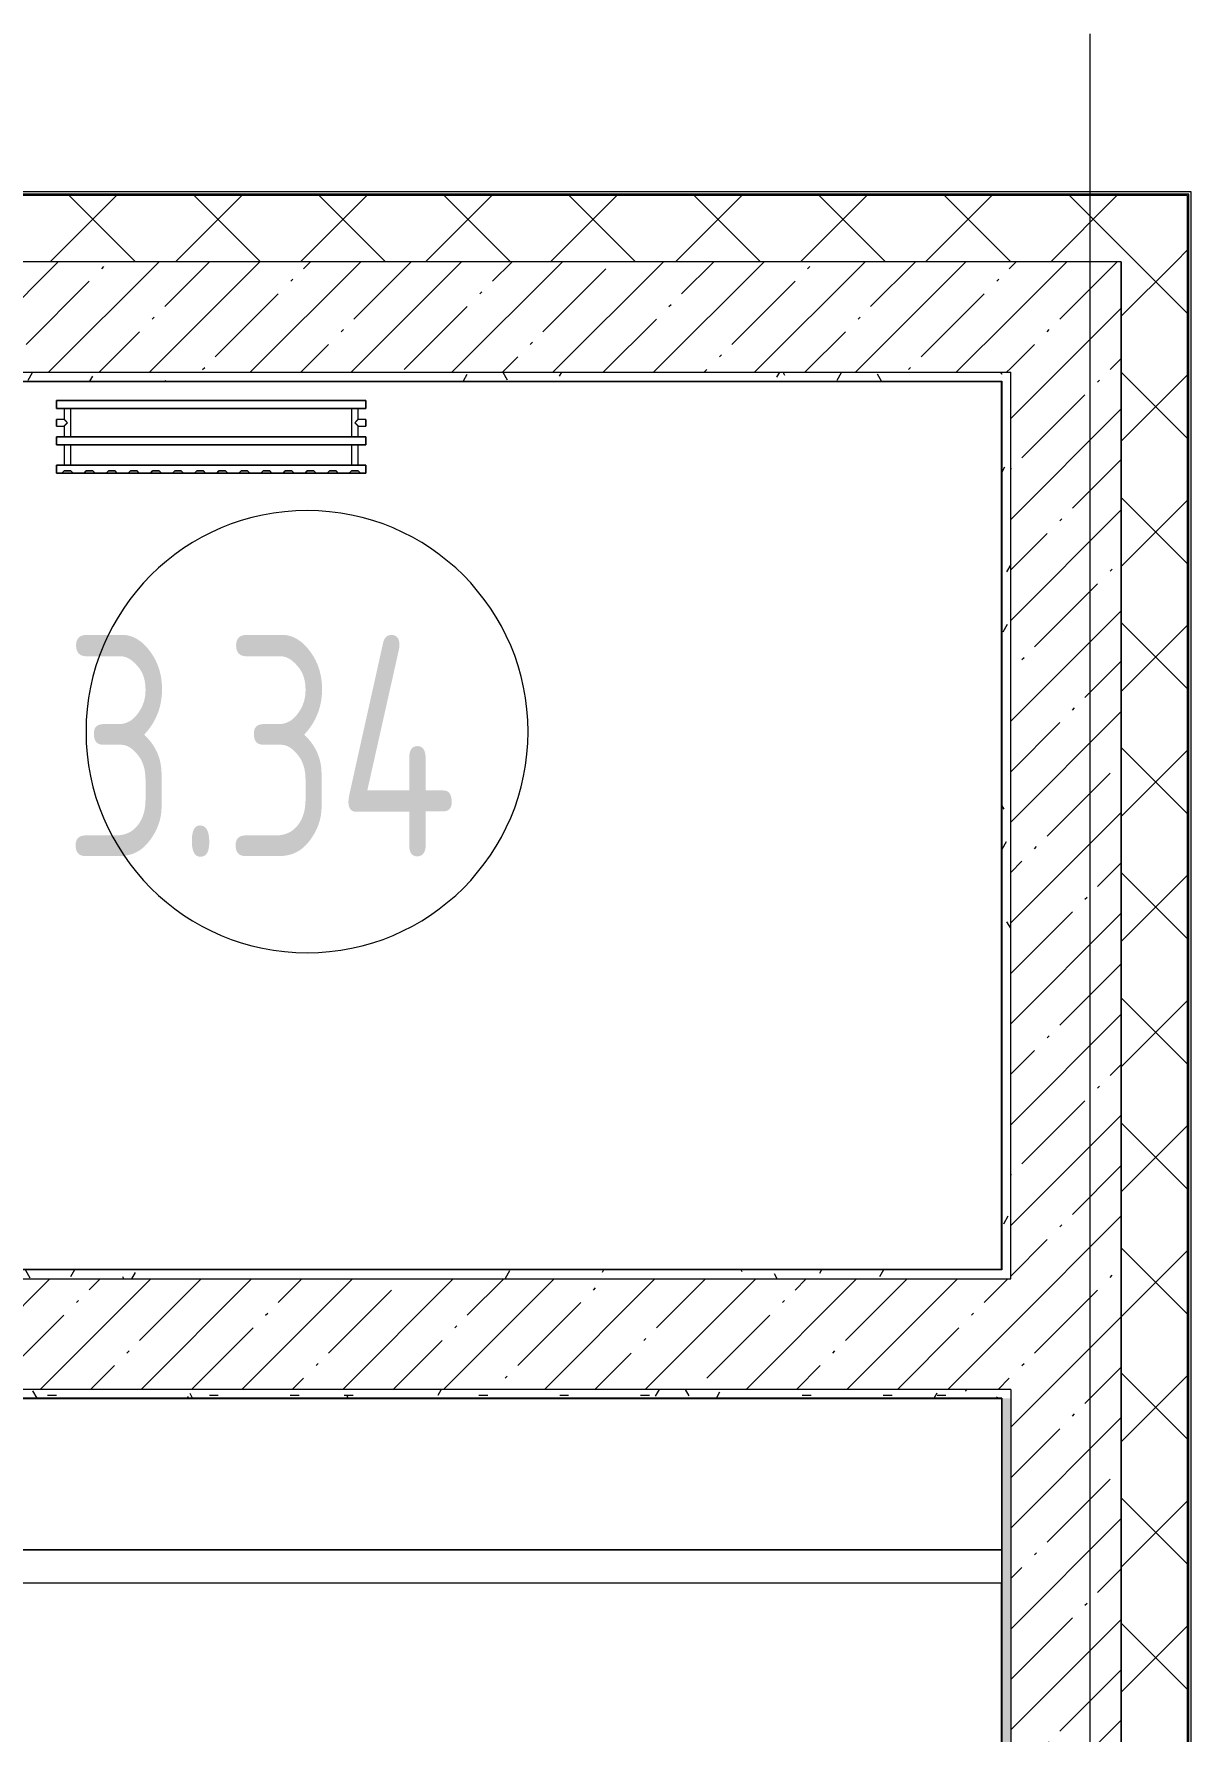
# Model space of a CAD drawing. Header units: millimetres. Extents: x -1113 to 415037, y -3642 to 354837.
# Drawn here: x 411848 to 414465, y 18077 to 21915 of the extents above; entities that cross this region are included whole.
import ezdxf

# ---------------------------------------------------------------- set-up
doc = ezdxf.new("R2010")
doc.units = ezdxf.units.MM
for name, color, linetype, lineweight in [('A-AREA-BNDY', 7, 'Continuous', 5), ('A-AREA-IDEN', 7, 'Continuous', 9), ('A-FLOR', 7, 'Continuous', 9), ('A-WALL', 7, 'Continuous', 5), ('I-WALL', 7, 'Continuous', 5), ('Оси', 7, 'Continuous', 9)]:
    doc.layers.add(name, color=color, linetype=linetype, lineweight=lineweight)
for name, color, linetype, lineweight, true_color in [('A-WALL-1', 9, 'Continuous', 5, 0x808080), ('A-WALL-FNSH-1', 9, 'Continuous', 5, 0x808080), ('M-EQPM-1', 7, 'Continuous', 9, 0xb2b2b2)]:
    doc.layers.add(name, color=color, linetype=linetype, lineweight=lineweight, true_color=true_color)
doc.styles.add('СПДС', font='ГОСТ тип А.ttf', dxfattribs={"width": 0.9})
pattern_1 = [(45, (289227.4, 1e-08), (-141.42136, 141.42136), []), (135, (289227.4, 1e-08), (-141.42136, -141.42136), [])]
pattern_2 = [(45, (289227.4, 1e-08), (-114.04925, 114.04925), []), (45, (289341.45, 1e-08), (-114.04925, 114.04925), [201.612, -40.322, 6.706, -33.617])]
pattern_3 = [(0, (289227.4, 1e-08), (243.84, 60.96), [20.117, -162.763, 20.117, -162.763, -975.36]), (0, (289227.4, 1e-08), (243.84, 60.96), [-365.76, 20.117, -345.643, 20.117, -162.763, -426.72]), (0, (289227.4, 1e-08), (243.84, 60.96), [-914.4, 20.117, -101.803, 20.117, -284.683]), (120, (289318.84, 30.48), (-174.71291, 180.691634), [20.117, -162.763, 20.117, -162.763, -975.36]), (120, (289318.84, 30.48), (-174.71291, 180.691634), [-365.76, 20.117, -345.643, 20.117, -162.763, -426.72]), (120, (289318.84, 30.48), (-174.71291, 180.691634), [-914.4, 20.117, -101.803, 20.117, -284.683]), (240, (289349.32, 152.4), (-69.12709, -241.651634), [20.117, -162.763, 20.117, -162.763, -975.36]), (240, (289349.32, 152.4), (-69.12709, -241.651634), [-365.76, 20.117, -345.643, 20.117, -162.763, -426.72]), (240, (289349.32, 152.4), (-69.12709, -241.651634), [-914.4, 20.117, -101.803, 20.117, -284.683])]

# ---------------------------------------------------------------- blocks, each defined once
blk = doc.blocks.new('radiator_prado_classic_z_tip_30_po exemplyaru - Classic Z Тип 30-300-V683-Объем проектирования 3 этажа')
at = {"layer": 'M-EQPM-1'}
for p, q in [((0, 228), (0, 210)), ((700, 228), (0, 228)), ((0, 210), (0, 228)), ((0, 228), (12.5, 228)), ((0, 210), (700, 210)), ((17.8, 210), (0, 210)), ((12.5, 228), (37.5, 228)), ((37.5, 228), (12.5, 228)), ((12.5, 228), (37.5, 228)), ((12.5, 228), (17.5, 223)), ((12.5, 228), (17.5, 223)), ((32.5, 223), (17.5, 223)), ((17.5, 223), (32.5, 223)), ((17.5, 210), (17.5, 164)), ((17.5, 210), (17.5, 164)), ((17.8, 210), (17.5, 210)), ((17.5, 210), (17.8, 210)), ((17.8, 210), (17.5, 210)), ((17.5, 210), (32.5, 210)), ((32.2, 210), (17.8, 210)), ((17.8, 210), (32.2, 210)), ((25, 210), (17.8, 210)), ((28.7, 210), (25, 210)), ((31.5, 210), (28.7, 210)), ((32.2, 210), (31.5, 210)), ((32.5, 210), (32.2, 210)), ((32.2, 210), (32.5, 210)), ((32.5, 210), (32.2, 210)), ((667.8, 210), (32.2, 210)), ((32.5, 223), (37.5, 228)), ((37.5, 228), (32.5, 223)), ((32.5, 164), (32.5, 210)), ((32.5, 164), (32.5, 210)), ((37.5, 228), (62.5, 228)), ((62.5, 228), (87.5, 228)), ((87.5, 228), (62.5, 228)), ((62.5, 228), (87.5, 228)), ((62.5, 228), (67.5, 223)), ((62.5, 228), (67.5, 223)), ((82.5, 223), (67.5, 223)), ((67.5, 223), (82.5, 223)), ((82.5, 223), (87.5, 228)), ((87.5, 228), (82.5, 223)), ((87.5, 228), (112.5, 228)), ((112.5, 228), (137.5, 228)), ((137.5, 228), (112.5, 228)), ((112.5, 228), (137.5, 228)), ((112.5, 228), (117.5, 223)), ((112.5, 228), (117.5, 223)), ((132.5, 223), (117.5, 223)), ((117.5, 223), (132.5, 223)), ((132.5, 223), (137.5, 228)), ((137.5, 228), (132.5, 223)), ((137.5, 228), (162.5, 228)), ((162.5, 228), (187.5, 228)), ((187.5, 228), (162.5, 228)), ((162.5, 228), (187.5, 228)), ((162.5, 228), (167.5, 223)), ((162.5, 228), (167.5, 223)), ((182.5, 223), (167.5, 223)), ((167.5, 223), (182.5, 223)), ((182.5, 223), (187.5, 228)), ((187.5, 228), (182.5, 223)), ((187.5, 228), (212.5, 228)), ((212.5, 228), (237.5, 228)), ((237.5, 228), (212.5, 228)), ((212.5, 228), (237.5, 228)), ((212.5, 228), (217.5, 223)), ((212.5, 228), (217.5, 223)), ((232.5, 223), (217.5, 223)), ((217.5, 223), (232.5, 223)), ((232.5, 223), (237.5, 228)), ((237.5, 228), (232.5, 223)), ((237.5, 228), (262.5, 228)), ((262.5, 228), (287.5, 228)), ((287.5, 228), (262.5, 228)), ((262.5, 228), (287.5, 228)), ((262.5, 228), (267.5, 223)), ((262.5, 228), (267.5, 223)), ((282.5, 223), (267.5, 223)), ((267.5, 223), (282.5, 223)), ((282.5, 223), (287.5, 228)), ((287.5, 228), (282.5, 223)), ((287.5, 228), (312.5, 228)), ((312.5, 228), (337.5, 228)), ((337.5, 228), (312.5, 228)), ((312.5, 228), (337.5, 228)), ((312.5, 228), (317.5, 223)), ((312.5, 228), (317.5, 223)), ((332.5, 223), (317.5, 223)), ((317.5, 223), (332.5, 223)), ((332.5, 223), (337.5, 228)), ((337.5, 228), (332.5, 223)), ((337.5, 228), (362.5, 228)), ((362.5, 228), (387.5, 228)), ((387.5, 228), (362.5, 228)), ((362.5, 228), (387.5, 228)), ((362.5, 228), (367.5, 223)), ((362.5, 228), (367.5, 223)), ((382.5, 223), (367.5, 223)), ((367.5, 223), (382.5, 223)), ((382.5, 223), (387.5, 228)), ((387.5, 228), (382.5, 223)), ((387.5, 228), (412.5, 228)), ((412.5, 228), (437.5, 228)), ((437.5, 228), (412.5, 228)), ((412.5, 228), (437.5, 228)), ((412.5, 228), (417.5, 223)), ((412.5, 228), (417.5, 223)), ((432.5, 223), (417.5, 223)), ((417.5, 223), (432.5, 223)), ((432.5, 223), (437.5, 228)), ((437.5, 228), (432.5, 223)), ((437.5, 228), (462.5, 228)), ((462.5, 228), (487.5, 228)), ((487.5, 228), (462.5, 228)), ((462.5, 228), (487.5, 228)), ((462.5, 228), (467.5, 223)), ((462.5, 228), (467.5, 223)), ((482.5, 223), (467.5, 223)), ((467.5, 223), (482.5, 223)), ((482.5, 223), (487.5, 228)), ((487.5, 228), (482.5, 223)), ((487.5, 228), (512.5, 228)), ((512.5, 228), (537.5, 228)), ((537.5, 228), (512.5, 228)), ((512.5, 228), (537.5, 228)), ((512.5, 228), (517.5, 223)), ((512.5, 228), (517.5, 223)), ((532.5, 223), (517.5, 223)), ((517.5, 223), (532.5, 223)), ((532.5, 223), (537.5, 228)), ((537.5, 228), (532.5, 223)), ((537.5, 228), (562.5, 228)), ((562.5, 228), (587.5, 228)), ((587.5, 228), (562.5, 228)), ((562.5, 228), (587.5, 228)), ((562.5, 228), (567.5, 223)), ((562.5, 228), (567.5, 223)), ((582.5, 223), (567.5, 223)), ((567.5, 223), (582.5, 223)), ((582.5, 223), (587.5, 228)), ((587.5, 228), (582.5, 223)), ((587.5, 228), (612.5, 228)), ((612.5, 228), (637.5, 228)), ((637.5, 228), (612.5, 228)), ((612.5, 228), (637.5, 228)), ((612.5, 228), (617.5, 223)), ((612.5, 228), (617.5, 223)), ((632.5, 223), (617.5, 223)), ((617.5, 223), (632.5, 223)), ((632.5, 223), (637.5, 228)), ((637.5, 228), (632.5, 223)), ((637.5, 228), (662.5, 228)), ((662.5, 228), (687.5, 228)), ((687.5, 228), (662.5, 228)), ((662.5, 228), (687.5, 228)), ((662.5, 228), (667.5, 223)), ((662.5, 228), (667.5, 223)), ((682.5, 223), (667.5, 223)), ((667.5, 223), (682.5, 223)), ((667.5, 210), (667.5, 164)), ((667.5, 210), (667.5, 164)), ((667.8, 210), (667.5, 210)), ((667.5, 210), (682.5, 210)), ((667.8, 210), (667.5, 210)), ((667.5, 210), (667.8, 210)), ((682.2, 210), (667.8, 210)), ((682.2, 210), (667.8, 210)), ((667.8, 210), (682.2, 210)), ((682.5, 210), (682.2, 210)), ((682.5, 210), (682.2, 210)), ((682.2, 210), (682.5, 210)), ((700, 210), (682.2, 210)), ((682.5, 223), (687.5, 228)), ((687.5, 228), (682.5, 223)), ((682.5, 164), (682.5, 210)), ((682.5, 164), (682.5, 210)), ((687.5, 228), (700, 228)), ((700, 210), (700, 228)), ((700, 228), (700, 210)), ((700, 164), (0, 164)), ((0, 164), (0, 146)), ((0, 146), (0, 164)), ((0, 164), (17.8, 164)), ((17.8, 164), (17.5, 164)), ((17.5, 164), (17.8, 164)), ((17.8, 164), (17.5, 164)), ((17.5, 164), (32.5, 164)), ((32.2, 164), (17.8, 164)), ((17.8, 164), (23.1, 164)), ((32.2, 164), (17.8, 164)), ((23.1, 164), (28.7, 164)), ((28.7, 164), (32.2, 164)), ((32.5, 164), (32.2, 164)), ((32.2, 164), (32.5, 164)), ((32.5, 164), (32.2, 164)), ((32.2, 164), (667.8, 164)), ((667.8, 164), (667.5, 164)), ((667.5, 164), (682.5, 164)), ((667.8, 164), (667.5, 164)), ((667.5, 164), (667.8, 164)), ((682.2, 164), (667.8, 164)), ((668.5, 164), (667.8, 164)), ((667.8, 164), (669.7, 164)), ((669.7, 164), (668.5, 164)), ((682.2, 164), (669.7, 164)), ((669.7, 164), (682.2, 164)), ((682.5, 164), (682.2, 164)), ((682.5, 164), (682.2, 164)), ((682.2, 164), (682.5, 164)), ((682.2, 164), (700, 164)), ((700, 146), (700, 164)), ((700, 164), (700, 146)), ((0, 146), (700, 146)), ((18.5, 146), (0, 146)), ((17.5, 121.5), (0, 121.5)), ((17.5, 121.5), (0, 121.5)), ((0, 121.5), (0, 120.5)), ((0, 106.5), (0, 121.5)), ((0, 120.5), (0, 107.5)), ((0, 120.5), (0, 119.3)), ((0, 114), (0, 120.5)), ((0, 120.5), (0, 120.5)), ((0, 119.3), (0, 117.8)), ((0, 117.8), (0, 115.9)), ((0, 115.9), (0, 114)), ((17.5, 146), (17.5, 121.5)), ((17.5, 146), (17.5, 121.5)), ((17.5, 146), (18.5, 146)), ((18.5, 146), (17.5, 146)), ((17.5, 146), (18.5, 146)), ((32.5, 146), (17.5, 146)), ((18.5, 146), (32.2, 146)), ((21.2, 146), (18.5, 146)), ((18.5, 146), (32.2, 146)), ((28.7, 146), (21.2, 146)), ((31.5, 146), (28.7, 146)), ((32.2, 146), (31.5, 146)), ((32.2, 146), (32.5, 146)), ((32.5, 146), (32.2, 146)), ((32.2, 146), (32.5, 146)), ((667.8, 146), (32.2, 146)), ((32.5, 82), (32.5, 146)), ((32.5, 82), (32.5, 146)), ((667.5, 146), (667.5, 82)), ((667.5, 146), (667.5, 82)), ((667.5, 146), (667.8, 146)), ((682.5, 146), (667.5, 146)), ((667.5, 146), (667.8, 146)), ((667.8, 146), (667.5, 146)), ((667.8, 146), (681.5, 146)), ((667.8, 146), (676.9, 146)), ((681.5, 146), (667.8, 146)), ((676.9, 146), (681.5, 146)), ((681.5, 146), (682.5, 146)), ((681.5, 146), (682.5, 146)), ((682.5, 146), (681.5, 146)), ((700, 146), (681.5, 146)), ((682.5, 121.5), (682.5, 146)), ((682.5, 121.5), (682.5, 146)), ((700, 121.5), (682.5, 121.5)), ((700, 121.5), (682.5, 121.5)), ((700, 121.5), (700, 106.5)), ((700, 120.5), (700, 121.5)), ((700, 121.5), (700, 120.5)), ((700, 120.5), (700, 121.5)), ((700, 107.5), (700, 120.5)), ((700, 120.5), (700, 107.5)), ((700, 119.3), (700, 120.5)), ((700, 112.1), (700, 119.3)), ((0, 114), (0, 112.1)), ((0, 107.5), (0, 114)), ((0, 112.1), (0, 110.3)), ((0, 110.3), (0, 108.7)), ((0, 108.7), (0, 107.5)), ((0, 107.5), (0, 106.5)), ((0, 107.5), (0, 107.5)), ((0, 106.5), (17.5, 106.5)), ((0, 106.5), (17.5, 106.5)), ((700, 82), (0, 82)), ((0, 82), (0, 64)), ((0, 64), (0, 82)), ((0, 82), (18.5, 82)), ((17.5, 106.5), (17.5, 82)), ((17.5, 106.5), (17.5, 82)), ((18.5, 82), (17.5, 82)), ((17.5, 82), (18.5, 82)), ((18.5, 82), (17.5, 82)), ((17.5, 82), (32.5, 82)), ((32.2, 82), (18.5, 82)), ((18.5, 82), (25, 82)), ((32.2, 82), (18.5, 82)), ((25, 82), (28.7, 82)), ((28.7, 82), (32.2, 82)), ((32.5, 82), (32.2, 82)), ((32.2, 82), (32.5, 82)), ((32.5, 82), (32.2, 82)), ((32.2, 82), (667.8, 82)), ((667.8, 82), (667.5, 82)), ((667.5, 82), (682.5, 82)), ((667.8, 82), (667.5, 82)), ((667.5, 82), (667.8, 82)), ((681.5, 82), (667.8, 82)), ((673.1, 82), (667.8, 82)), ((667.8, 82), (671.2, 82)), ((671.2, 82), (673.1, 82)), ((675, 82), (673.1, 82)), ((673.1, 82), (675, 82)), ((681.5, 82), (675, 82)), ((675, 82), (681.5, 82)), ((682.5, 82), (681.5, 82)), ((682.5, 82), (681.5, 82)), ((681.5, 82), (682.5, 82)), ((681.5, 82), (700, 82)), ((682.5, 82), (682.5, 106.5)), ((682.5, 106.5), (700, 106.5)), ((682.5, 82), (682.5, 106.5)), ((682.5, 106.5), (700, 106.5)), ((700, 108.7), (700, 112.1)), ((700, 107.5), (700, 108.7)), ((700, 106.5), (700, 107.5)), ((700, 107.5), (700, 106.5)), ((700, 106.5), (700, 107.5)), ((700, 64), (700, 82)), ((700, 82), (700, 64)), ((700, 64), (0, 64)), ((0, 64), (700, 64))]:
    blk.add_line(p, q, dxfattribs=at)
for points, knots in [([(18.5, 120.5), (18.4, 120.6), (18.3, 120.7), (18.1, 120.9), (17.9, 121.1), (17.8, 121.2), (17.7, 121.3), (17.5, 121.5), (17.5, 121.5), (17.5, 121.5)], [0.7142857, 0.7142857, 0.7142857, 0.7142857, 0.75, 0.7857143, 0.8214286, 0.8571429, 0.8928571, 0.9285714, 1, 1, 1, 1]), ([(17.5, 121.5), (17.5, 121.5), (17.5, 121.5), (17.7, 121.3), (17.8, 121.2), (17.9, 121.1), (18.1, 120.9), (18.3, 120.7), (18.4, 120.6), (18.5, 120.5)], [0, 0, 0, 0, 0.0714286, 0.1071429, 0.1428571, 0.1785714, 0.2142857, 0.25, 0.2857143, 0.2857143, 0.2857143, 0.2857143]), ([(17.5, 121.5), (17.5, 121.5), (17.5, 121.5), (17.7, 121.3), (17.8, 121.2), (17.9, 121.1), (18.1, 120.9), (18.3, 120.7), (18.4, 120.6), (18.5, 120.5)], [0, 0, 0, 0, 0.0714286, 0.1071429, 0.1428571, 0.1785714, 0.2142857, 0.25, 0.2857143, 0.2857143, 0.2857143, 0.2857143]), ([(25, 114), (24.5, 114.5), (23.6, 115.4), (22.4, 116.6), (21.6, 117.4), (21.1, 117.9), (20.8, 118.2), (20.5, 118.5), (20.2, 118.8), (19.8, 119.1), (19.6, 119.4), (19.3, 119.7), (19, 120), (18.7, 120.3), (18.5, 120.5), (18.3, 120.7), (18.1, 120.9), (17.9, 121.1), (17.8, 121.2), (17.7, 121.3), (17.5, 121.5), (17.5, 121.5), (17.5, 121.5)], [0, 0, 0, 0, 0.142857, 0.285714, 0.357143, 0.392857, 0.428571, 0.464286, 0.5, 0.535714, 0.571429, 0.607143, 0.642857, 0.678571, 0.714286, 0.75, 0.785714, 0.821429, 0.857143, 0.892857, 0.928571, 1, 1, 1, 1]), ([(22.1, 116.9), (21.9, 117.1), (21.6, 117.4), (21.1, 117.9), (20.8, 118.2), (20.5, 118.5), (20.2, 118.8), (19.9, 119.2), (19.7, 119.3), (19.6, 119.4)], [0.2857143, 0.2857143, 0.2857143, 0.2857143, 0.3571429, 0.3928571, 0.4285714, 0.4642857, 0.5, 0.5357143, 0.5714286, 0.5714286, 0.5714286, 0.5714286]), ([(19.6, 119.4), (19.7, 119.3), (19.9, 119.2), (20.3, 118.7), (20.7, 118.3), (21.1, 117.9), (21.6, 117.4), (21.9, 117.1), (22.1, 116.9)], [0.4285714, 0.4285714, 0.4285714, 0.4285714, 0.4642857, 0.5, 0.5714286, 0.6071429, 0.6428571, 0.7142857, 0.7142857, 0.7142857, 0.7142857]), ([(19.6, 119.4), (19.7, 119.3), (19.8, 119.1), (20.3, 118.7), (20.7, 118.3), (21.1, 117.9), (21.6, 117.4), (21.9, 117.1), (22.1, 116.9)], [0.4285714, 0.4285714, 0.4285714, 0.4285714, 0.4642857, 0.5, 0.5714286, 0.6071429, 0.6428571, 0.7142857, 0.7142857, 0.7142857, 0.7142857]), ([(675, 114), (675.5, 114.5), (676.4, 115.4), (677.6, 116.6), (678.4, 117.4), (678.9, 117.9), (679.2, 118.2), (679.5, 118.5), (679.8, 118.8), (680.1, 119.2), (680.4, 119.4), (680.7, 119.7), (681, 120), (681.3, 120.3), (681.5, 120.5), (681.7, 120.7), (681.9, 120.9), (682.1, 121.1), (682.2, 121.2), (682.3, 121.3), (682.5, 121.5), (682.5, 121.5), (682.5, 121.5)], [0, 0, 0, 0, 0.142857, 0.285714, 0.357143, 0.392857, 0.428571, 0.464286, 0.5, 0.535714, 0.571429, 0.607143, 0.642857, 0.678571, 0.714286, 0.75, 0.785714, 0.821429, 0.857143, 0.892857, 0.928571, 1, 1, 1, 1]), ([(680.4, 119.4), (680.3, 119.3), (680.1, 119.2), (679.7, 118.7), (679.3, 118.3), (678.9, 117.9), (678.4, 117.4), (678.1, 117.1), (677.9, 116.9)], [0.4285714, 0.4285714, 0.4285714, 0.4285714, 0.4642857, 0.5, 0.5714286, 0.6071429, 0.6428571, 0.7142857, 0.7142857, 0.7142857, 0.7142857]), ([(680.4, 119.4), (680.3, 119.3), (680.1, 119.2), (679.7, 118.7), (679.3, 118.3), (678.9, 117.9), (678.4, 117.4), (678.1, 117.1), (677.9, 116.9)], [0.4285714, 0.4285714, 0.4285714, 0.4285714, 0.4642857, 0.5, 0.5714286, 0.6071429, 0.6428571, 0.7142857, 0.7142857, 0.7142857, 0.7142857]), ([(677.9, 116.9), (678.1, 117.1), (678.4, 117.4), (678.9, 117.9), (679.2, 118.2), (679.5, 118.5), (679.8, 118.8), (680.1, 119.2), (680.3, 119.3), (680.4, 119.4)], [0.2857143, 0.2857143, 0.2857143, 0.2857143, 0.3571429, 0.3928571, 0.4285714, 0.4642857, 0.5, 0.5357143, 0.5714286, 0.5714286, 0.5714286, 0.5714286]), ([(682.5, 121.5), (682.5, 121.5), (682.5, 121.5), (682.3, 121.3), (682.2, 121.2), (682.1, 121.1), (681.9, 120.9), (681.7, 120.7), (681.6, 120.6), (681.5, 120.5)], [0, 0, 0, 0, 0.0714286, 0.1071429, 0.1428571, 0.1785714, 0.2142857, 0.25, 0.2857143, 0.2857143, 0.2857143, 0.2857143]), ([(682.5, 121.5), (682.5, 121.5), (682.5, 121.5), (682.3, 121.3), (682.2, 121.2), (682.1, 121.1), (681.9, 120.9), (681.7, 120.7), (681.6, 120.6), (681.5, 120.5)], [0, 0, 0, 0, 0.0714286, 0.1071429, 0.1428571, 0.1785714, 0.2142857, 0.25, 0.2857143, 0.2857143, 0.2857143, 0.2857143]), ([(681.5, 120.5), (681.6, 120.6), (681.7, 120.7), (681.9, 120.9), (682.1, 121.1), (682.2, 121.2), (682.3, 121.3), (682.5, 121.5), (682.5, 121.5), (682.5, 121.5)], [0.7142857, 0.7142857, 0.7142857, 0.7142857, 0.75, 0.7857143, 0.8214286, 0.8571429, 0.8928571, 0.9285714, 1, 1, 1, 1]), ([(17.5, 106.5), (17.5, 106.5), (17.5, 106.5), (17.7, 106.7), (17.8, 106.8), (17.9, 106.9), (18.1, 107.1), (18.3, 107.3), (18.5, 107.5), (18.7, 107.7), (19, 108), (19.3, 108.3), (19.6, 108.6), (19.8, 108.9), (20.3, 109.3), (20.7, 109.7), (21.1, 110.1), (21.6, 110.6), (22.4, 111.4), (23.6, 112.6), (24.5, 113.5), (25, 114)], [0, 0, 0, 0, 0.071429, 0.107143, 0.142857, 0.178571, 0.214286, 0.25, 0.285714, 0.321429, 0.357143, 0.392857, 0.428571, 0.464286, 0.5, 0.571429, 0.607143, 0.642857, 0.714286, 0.857143, 1, 1, 1, 1]), ([(17.5, 106.5), (17.5, 106.5), (17.5, 106.5), (17.7, 106.7), (17.8, 106.8), (17.9, 106.9), (18.1, 107.1), (18.3, 107.3), (18.4, 107.4), (18.5, 107.5)], [0, 0, 0, 0, 0.0714286, 0.1071429, 0.1428571, 0.1785714, 0.2142857, 0.25, 0.2857143, 0.2857143, 0.2857143, 0.2857143]), ([(18.5, 107.5), (18.4, 107.4), (18.3, 107.3), (18.1, 107.1), (17.9, 106.9), (17.8, 106.8), (17.7, 106.7), (17.5, 106.5), (17.5, 106.5), (17.5, 106.5)], [0.7142857, 0.7142857, 0.7142857, 0.7142857, 0.75, 0.7857143, 0.8214286, 0.8571429, 0.8928571, 0.9285714, 1, 1, 1, 1]), ([(18.5, 107.5), (18.4, 107.4), (18.3, 107.3), (18.1, 107.1), (17.9, 106.9), (17.8, 106.8), (17.7, 106.7), (17.5, 106.5), (17.5, 106.5), (17.5, 106.5)], [0.7142857, 0.7142857, 0.7142857, 0.7142857, 0.75, 0.7857143, 0.8214286, 0.8571429, 0.8928571, 0.9285714, 1, 1, 1, 1]), ([(19.6, 108.6), (19.7, 108.7), (19.9, 108.8), (20.3, 109.3), (20.7, 109.7), (21.1, 110.1), (21.6, 110.6), (21.9, 110.9), (22.1, 111.1)], [0.4285714, 0.4285714, 0.4285714, 0.4285714, 0.4642857, 0.5, 0.5714286, 0.6071429, 0.6428571, 0.7142857, 0.7142857, 0.7142857, 0.7142857]), ([(22.1, 111.1), (21.9, 110.9), (21.6, 110.6), (21.1, 110.1), (20.8, 109.8), (20.5, 109.5), (20.2, 109.2), (19.9, 108.8), (19.7, 108.7), (19.6, 108.6)], [0.2857143, 0.2857143, 0.2857143, 0.2857143, 0.3571429, 0.3928571, 0.4285714, 0.4642857, 0.5, 0.5357143, 0.5714286, 0.5714286, 0.5714286, 0.5714286]), ([(22.1, 111.1), (21.9, 110.9), (21.6, 110.6), (21.1, 110.1), (20.8, 109.8), (20.5, 109.5), (20.2, 109.2), (19.8, 108.9), (19.7, 108.7), (19.6, 108.6)], [0.2857143, 0.2857143, 0.2857143, 0.2857143, 0.3571429, 0.3928571, 0.4285714, 0.4642857, 0.5, 0.5357143, 0.5714286, 0.5714286, 0.5714286, 0.5714286]), ([(682.5, 106.5), (682.5, 106.5), (682.5, 106.5), (682.3, 106.7), (682.2, 106.8), (682.1, 106.9), (681.9, 107.1), (681.7, 107.3), (681.5, 107.5), (681.3, 107.7), (681, 108), (680.7, 108.3), (680.4, 108.6), (680.1, 108.8), (679.7, 109.3), (679.3, 109.7), (678.9, 110.1), (678.4, 110.6), (677.6, 111.4), (676.4, 112.6), (675.5, 113.5), (675, 114)], [0, 0, 0, 0, 0.071429, 0.107143, 0.142857, 0.178571, 0.214286, 0.25, 0.285714, 0.321429, 0.357143, 0.392857, 0.428571, 0.464286, 0.5, 0.571429, 0.607143, 0.642857, 0.714286, 0.857143, 1, 1, 1, 1]), ([(677.9, 111.1), (678.1, 110.9), (678.4, 110.6), (678.9, 110.1), (679.2, 109.8), (679.5, 109.5), (679.8, 109.2), (680.1, 108.8), (680.3, 108.7), (680.4, 108.6)], [0.2857143, 0.2857143, 0.2857143, 0.2857143, 0.3571429, 0.3928571, 0.4285714, 0.4642857, 0.5, 0.5357143, 0.5714286, 0.5714286, 0.5714286, 0.5714286]), ([(677.9, 111.1), (678.1, 110.9), (678.4, 110.6), (678.9, 110.1), (679.2, 109.8), (679.5, 109.5), (679.8, 109.2), (680.1, 108.8), (680.3, 108.7), (680.4, 108.6)], [0.2857143, 0.2857143, 0.2857143, 0.2857143, 0.3571429, 0.3928571, 0.4285714, 0.4642857, 0.5, 0.5357143, 0.5714286, 0.5714286, 0.5714286, 0.5714286]), ([(680.4, 108.6), (680.3, 108.7), (680.1, 108.8), (679.7, 109.3), (679.3, 109.7), (678.9, 110.1), (678.4, 110.6), (678.1, 110.9), (677.9, 111.1)], [0.4285714, 0.4285714, 0.4285714, 0.4285714, 0.4642857, 0.5, 0.5714286, 0.6071429, 0.6428571, 0.7142857, 0.7142857, 0.7142857, 0.7142857]), ([(681.5, 107.5), (681.6, 107.4), (681.7, 107.3), (681.9, 107.1), (682.1, 106.9), (682.2, 106.8), (682.3, 106.7), (682.5, 106.5), (682.5, 106.5), (682.5, 106.5)], [0.7142857, 0.7142857, 0.7142857, 0.7142857, 0.75, 0.7857143, 0.8214286, 0.8571429, 0.8928571, 0.9285714, 1, 1, 1, 1]), ([(681.5, 107.5), (681.6, 107.4), (681.7, 107.3), (681.9, 107.1), (682.1, 106.9), (682.2, 106.8), (682.3, 106.7), (682.5, 106.5), (682.5, 106.5), (682.5, 106.5)], [0.7142857, 0.7142857, 0.7142857, 0.7142857, 0.75, 0.7857143, 0.8214286, 0.8571429, 0.8928571, 0.9285714, 1, 1, 1, 1]), ([(682.5, 106.5), (682.5, 106.5), (682.5, 106.5), (682.3, 106.7), (682.2, 106.8), (682.1, 106.9), (681.9, 107.1), (681.7, 107.3), (681.6, 107.4), (681.5, 107.5)], [0, 0, 0, 0, 0.0714286, 0.1071429, 0.1428571, 0.1785714, 0.2142857, 0.25, 0.2857143, 0.2857143, 0.2857143, 0.2857143])]:
    blk.add_open_spline(points, degree=3, knots=knots, dxfattribs=at)
for points in [[(19.6, 119.4), (19.5, 119.5), (19.3, 119.7), (19, 120), (18.7, 120.3), (18.6, 120.4), (18.5, 120.5)], [(18.5, 120.5), (18.6, 120.4), (18.7, 120.3), (19, 120), (19.3, 119.7), (19.5, 119.5), (19.6, 119.4)], [(18.5, 120.5), (18.6, 120.4), (18.7, 120.3), (19, 120), (19.3, 119.7), (19.5, 119.5), (19.6, 119.4)], [(25, 114), (24.5, 114.5), (23.6, 115.4), (22.6, 116.4), (22.1, 116.9)], [(22.1, 116.9), (22.6, 116.4), (23.6, 115.4), (24.5, 114.5), (25, 114)], [(22.1, 116.9), (22.6, 116.4), (23.6, 115.4), (24.5, 114.5), (25, 114)], [(677.9, 116.9), (677.4, 116.4), (676.4, 115.4), (675.5, 114.5), (675, 114)], [(677.9, 116.9), (677.4, 116.4), (676.4, 115.4), (675.5, 114.5), (675, 114)], [(675, 114), (675.5, 114.5), (676.4, 115.4), (677.4, 116.4), (677.9, 116.9)], [(681.5, 120.5), (681.4, 120.4), (681.3, 120.3), (681, 120), (680.7, 119.7), (680.5, 119.5), (680.4, 119.4)], [(681.5, 120.5), (681.4, 120.4), (681.3, 120.3), (681, 120), (680.7, 119.7), (680.5, 119.5), (680.4, 119.4)], [(680.4, 119.4), (680.5, 119.5), (680.7, 119.7), (681, 120), (681.3, 120.3), (681.4, 120.4), (681.5, 120.5)], [(18.5, 107.5), (18.6, 107.6), (18.7, 107.7), (19, 108), (19.3, 108.3), (19.5, 108.5), (19.6, 108.6)], [(19.6, 108.6), (19.5, 108.5), (19.3, 108.3), (19, 108), (18.7, 107.7), (18.6, 107.6), (18.5, 107.5)], [(19.6, 108.6), (19.5, 108.5), (19.3, 108.3), (19, 108), (18.7, 107.7), (18.6, 107.6), (18.5, 107.5)], [(22.1, 111.1), (22.6, 111.6), (23.6, 112.6), (24.5, 113.5), (25, 114)], [(25, 114), (24.5, 113.5), (23.6, 112.6), (22.6, 111.6), (22.1, 111.1)], [(25, 114), (24.5, 113.5), (23.6, 112.6), (22.6, 111.6), (22.1, 111.1)], [(675, 114), (675.5, 113.5), (676.4, 112.6), (677.4, 111.6), (677.9, 111.1)], [(675, 114), (675.5, 113.5), (676.4, 112.6), (677.4, 111.6), (677.9, 111.1)], [(677.9, 111.1), (677.4, 111.6), (676.4, 112.6), (675.5, 113.5), (675, 114)], [(680.4, 108.6), (680.5, 108.5), (680.7, 108.3), (681, 108), (681.3, 107.7), (681.4, 107.6), (681.5, 107.5)], [(680.4, 108.6), (680.5, 108.5), (680.7, 108.3), (681, 108), (681.3, 107.7), (681.4, 107.6), (681.5, 107.5)], [(681.5, 107.5), (681.4, 107.6), (681.3, 107.7), (681, 108), (680.7, 108.3), (680.5, 108.5), (680.4, 108.6)]]:
    blk.add_open_spline(points, degree=3, dxfattribs=at)
blk = doc.blocks.new('Зашивка приборов отопления41 - Зашивка приборов отопления-33325756-Объем проектирования 3 этажа')
at = {"layer": 'A-WALL'}
for p, q in [((121310.8, 18669.6), (124670.8, 18669.6)), ((124670.8, 18669.6), (121310.8, 18669.6)), ((121310.8, 18594.6), (124670.8, 18594.6))]:
    blk.add_line(p, q, dxfattribs=at)
blk = doc.blocks.new('Марка_Помещения - Номер-25198446-Объем проектирования 3 этажа')
at = {"layer": 'A-AREA-IDEN'}
for start, end in [(360, 180), (180, 360)]:
    blk.add_arc((0, 0), 2.5, start, end, dxfattribs=at)

msp = doc.modelspace()

# ---------------------------------------------------------------- hatches: boundary and pattern name
at = {"layer": 'A-WALL'}
h = msp.add_hatch(dxfattribs=at)
h.set_pattern_fill('FP_24', color=256, style=0, pattern_type=2)
h.set_pattern_definition(pattern_1)
h.paths.add_polyline_path([(397635.3, 21400), (398277.9, 21400), (398277.9, 21550), (396977.9, 21550), (396977.9, 21400)])
h.paths.add_polyline_path([(393877.6, 21400), (393877.6, 21550), (392677.4, 21550), (392677.4, 21400), (393284.2, 21400)])
h.paths.add_polyline_path([(395277.4, 21400), (396077.9, 21400), (396077.9, 21550), (394777.6, 21550), (394777.6, 21400)])
h.paths.add_polyline_path([(389887.4, 21400), (390377.4, 21400), (390377.4, 21550), (385837.4, 21550), (385837.4, 21400), (389807.4, 21400)])
h.paths.add_polyline_path([(399177.9, 21400), (400477.4, 21400), (400477.4, 21550), (399177.9, 21550)])
h.paths.add_polyline_path([(382537.4, 21400), (382537.4, 21550), (382517.4, 21550), (382517.4, 21400)])
h.paths.add_polyline_path([(414057.4, 21400), (414457.4, 21400), (414457.4, 21550), (409377.6, 21550), (409377.6, 21400), (412864.2, 21400)])
h.paths.add_polyline_path([(406227.9, 21400), (406227.9, 21550), (405357.9, 21550), (405357.9, 21400)])
h.paths.add_polyline_path([(402777.4, 21400), (403927.9, 21400), (403927.9, 21550), (402777.4, 21550)])
h.paths.add_polyline_path([(407127.9, 21400), (408477.6, 21400), (408477.6, 21550), (407127.9, 21550)])
h = msp.add_hatch(dxfattribs=at)
h.set_pattern_fill('FP_24', color=256, style=0, pattern_type=2)
h.set_pattern_definition(pattern_1)
h.paths.add_polyline_path([(414310.2, -250), (414457.4, -250), (414457.4, 7700), (414307.4, 7700), (414307.4, -250)])
h.paths.add_polyline_path([(414457.4, 8900), (414457.4, 10820), (414307.4, 10820), (414307.4, 8900)])
h.paths.add_polyline_path([(414307.4, 13120), (414457.4, 13120), (414457.4, 21400), (414307.4, 21400), (414307.4, 13150)])
at = {"layer": 'I-WALL'}
h = msp.add_hatch(dxfattribs=at)
h.set_pattern_fill('FP_1', color=256, style=0, pattern_type=2)
h.set_pattern_definition(pattern_2)
h.paths.add_polyline_path([(412048.4, 21150), (414057.4, 21150), (414057.4, 21400), (410267.4, 21400), (410267.4, 21150), (411776.4, 21150)])
h = msp.add_hatch(dxfattribs=at)
h.set_pattern_fill('FP_1', color=256, style=0, pattern_type=2)
h.set_pattern_definition(pattern_2)
h.paths.add_polyline_path([(414107.4, 10360), (414307.4, 10360), (414307.4, 10820), (414057.4, 10820), (414057.4, 10360), (414104.8, 10360)])
h.paths.add_polyline_path([(414058, 13120), (414307.4, 13120), (414307.4, 21400), (414057.4, 21400), (414057.4, 13120)])
h = msp.add_hatch(dxfattribs=at)
h.set_pattern_fill('FP_191', color=256, style=0, pattern_type=2)
h.set_pattern_definition(pattern_3)
h.paths.add_polyline_path([(412864.2, 21130), (414037.4, 21130), (414037.4, 21150), (410677.4, 21150), (410677.4, 21130), (412592.3, 21130)])
h = msp.add_hatch(dxfattribs=at)
h.set_pattern_fill('FP_191', color=256, style=0, pattern_type=2)
h.set_pattern_definition(pattern_3)
h.paths.add_polyline_path([(414057.4, 19120), (414057.4, 21150), (414037.4, 21129), (414037.4, 19121), (414055.1, 19120.1)])
h.paths.add_polyline_path([(414037.4, 21130), (414057.4, 21150), (414037.4, 21150)])
h = msp.add_hatch(dxfattribs=at)
h.set_pattern_fill('FP_191', color=256, style=0, pattern_type=2)
h.set_pattern_definition(pattern_3)
h.paths.add_polyline_path([(412864.2, 19100), (414057.4, 19100), (414057.4, 19120), (411008.4, 19120), (411007.4, 19100), (412320.3, 19100)])
h = msp.add_hatch(dxfattribs=at)
h.set_pattern_fill('FP_1', color=256, style=0, pattern_type=2)
h.set_pattern_definition(pattern_2)
h.paths.add_polyline_path([(414057.4, 18850), (414057.4, 19100), (410657.4, 19100), (410657.4, 18850), (412864.2, 18850)])
h = msp.add_hatch(dxfattribs=at)
h.set_pattern_fill('FP_191', color=256, style=0, pattern_type=2)
h.set_pattern_definition(pattern_3)
h.paths.add_polyline_path([(411007.4, 18830), (414037.4, 18831), (414057.4, 18850), (410657.4, 18850), (410657.4, 18830), (410987.4, 18830)])
h.paths.add_polyline_path([(414037.4, 18830), (414057.4, 18830), (414057.4, 18850)])
h = msp.add_hatch(dxfattribs=at)
h.set_pattern_fill('FP_191', color=256, style=0, pattern_type=2)
h.set_pattern_definition(pattern_3)
h.paths.add_polyline_path([(414037.4, 10620), (414057.4, 10620.5), (414057.4, 18830), (414037.4, 18830), (414037.4, 10620.5)])

# ---------------------------------------------------------------- linework, layer by layer
at = {"layer": 'A-AREA-BNDY', "flags": 128}
for points in [[(414036.4, 21129), (410678.4, 21129), (410678.4, 20825), (411775.9, 20825), (411775.9, 20750), (410678.4, 20750), (410678.4, 19451), (411008.4, 19451), (411008.4, 19121), (414036.4, 19121)], [(414037.4, 10621), (414037.4, 14910.5), (414036.4, 14910.5), (414036.4, 18411.5), (410678.4, 18411.5), (410678.4, 13820), (410678.4, 13790), (410678.4, 10621)]]:
    msp.add_lwpolyline(points, close=True, dxfattribs=at)
at = {"layer": 'A-FLOR'}
for p, q in [((411777.4, 21130), (414037.4, 21130)), ((414037.4, 19229.8), (414037.4, 19121)), ((414037.4, 19120), (411008.4, 19120))]:
    msp.add_line(p, q, dxfattribs=at)
at = {"layer": 'A-WALL'}
for p, q in [((414460.4, 21553), (409377.6, 21553)), ((414457.4, 21550), (409377.6, 21550)), ((414457.4, 13120), (414457.4, 21550)), ((414460.4, 13120), (414460.4, 21553)), ((414307.4, 21400), (410077.4, 21400)), ((414307.4, 21400), (414307.4, 21400)), ((414307.4, 21400), (414307.4, 13120)), ((414307.4, 13120), (414307.4, 21400)), ((410457.4, 21150), (414057.4, 21150)), ((414057.4, 19100), (414057.4, 21150)), ((414037.4, 21130), (414037.4, 19120)), ((410657.4, 19100), (414057.4, 19100)), ((414057.4, 18850), (414057.4, 10600)), ((414037.4, 18830), (410677.4, 18830)), ((414036.4, 18829), (414036.4, 18830))]:
    msp.add_line(p, q, dxfattribs=at)
at = {"layer": 'A-WALL-1'}
for p, q in [((414057.4, 18850), (410657.4, 18850)), ((414037.4, 18830), (414037.4, 10620))]:
    msp.add_line(p, q, dxfattribs=at)
at = {"layer": 'A-WALL-FNSH-1'}
for p, q in [((414465.4, 21558), (409377.6, 21558)), ((414465.4, 13120), (414465.4, 21558)), ((410678.4, 21129), (414036.4, 21129)), ((414036.4, 21129), (414036.4, 19121)), ((414036.4, 19121), (411008.4, 19121)), ((410678.4, 18829), (414036.4, 18829)), ((414036.4, 18829), (414036.4, 13450))]:
    msp.add_line(p, q, dxfattribs=at)
at = {"layer": 'Оси'}
msp.add_lwpolyline([(414237.4, -1906.3), (414237.4, 3093.7), (414237.4, 16915.1), (414237.4, 21915.1)], dxfattribs=at)

# ---------------------------------------------------------------- block references
at = {"layer": 'A-AREA-IDEN', "xscale": 199.9999999999999, "yscale": 199.9999999999999, "zscale": 199.9999999999999}
msp.add_blockref('Марка_Помещения - Номер-25198446-Объем проектирования 3 этажа', (412465.8, 20337.3), dxfattribs=at)
at = {"layer": 'A-WALL'}
msp.add_blockref('Зашивка приборов отопления41 - Зашивка приборов отопления-33325756-Объем проектирования 3 этажа', (289366.6, -182.1), dxfattribs=at)
at = {"layer": 'M-EQPM-1', "rotation": 180}
msp.add_blockref('radiator_prado_classic_z_tip_30_po exemplyaru - Classic Z Тип 30-300-V683-Объем проектирования 3 этажа', (412598.9, 21150), dxfattribs=at)

# ---------------------------------------------------------------- texts
at = {"layer": 'A-AREA-IDEN', "insert": (411916.4, 20554.4), "char_height": 500, "width": 1370.886, "attachment_point": 1, "style": 'СПДС'}
msp.add_mtext('3.34', dxfattribs=at)

doc.saveas('drawing.dxf')
